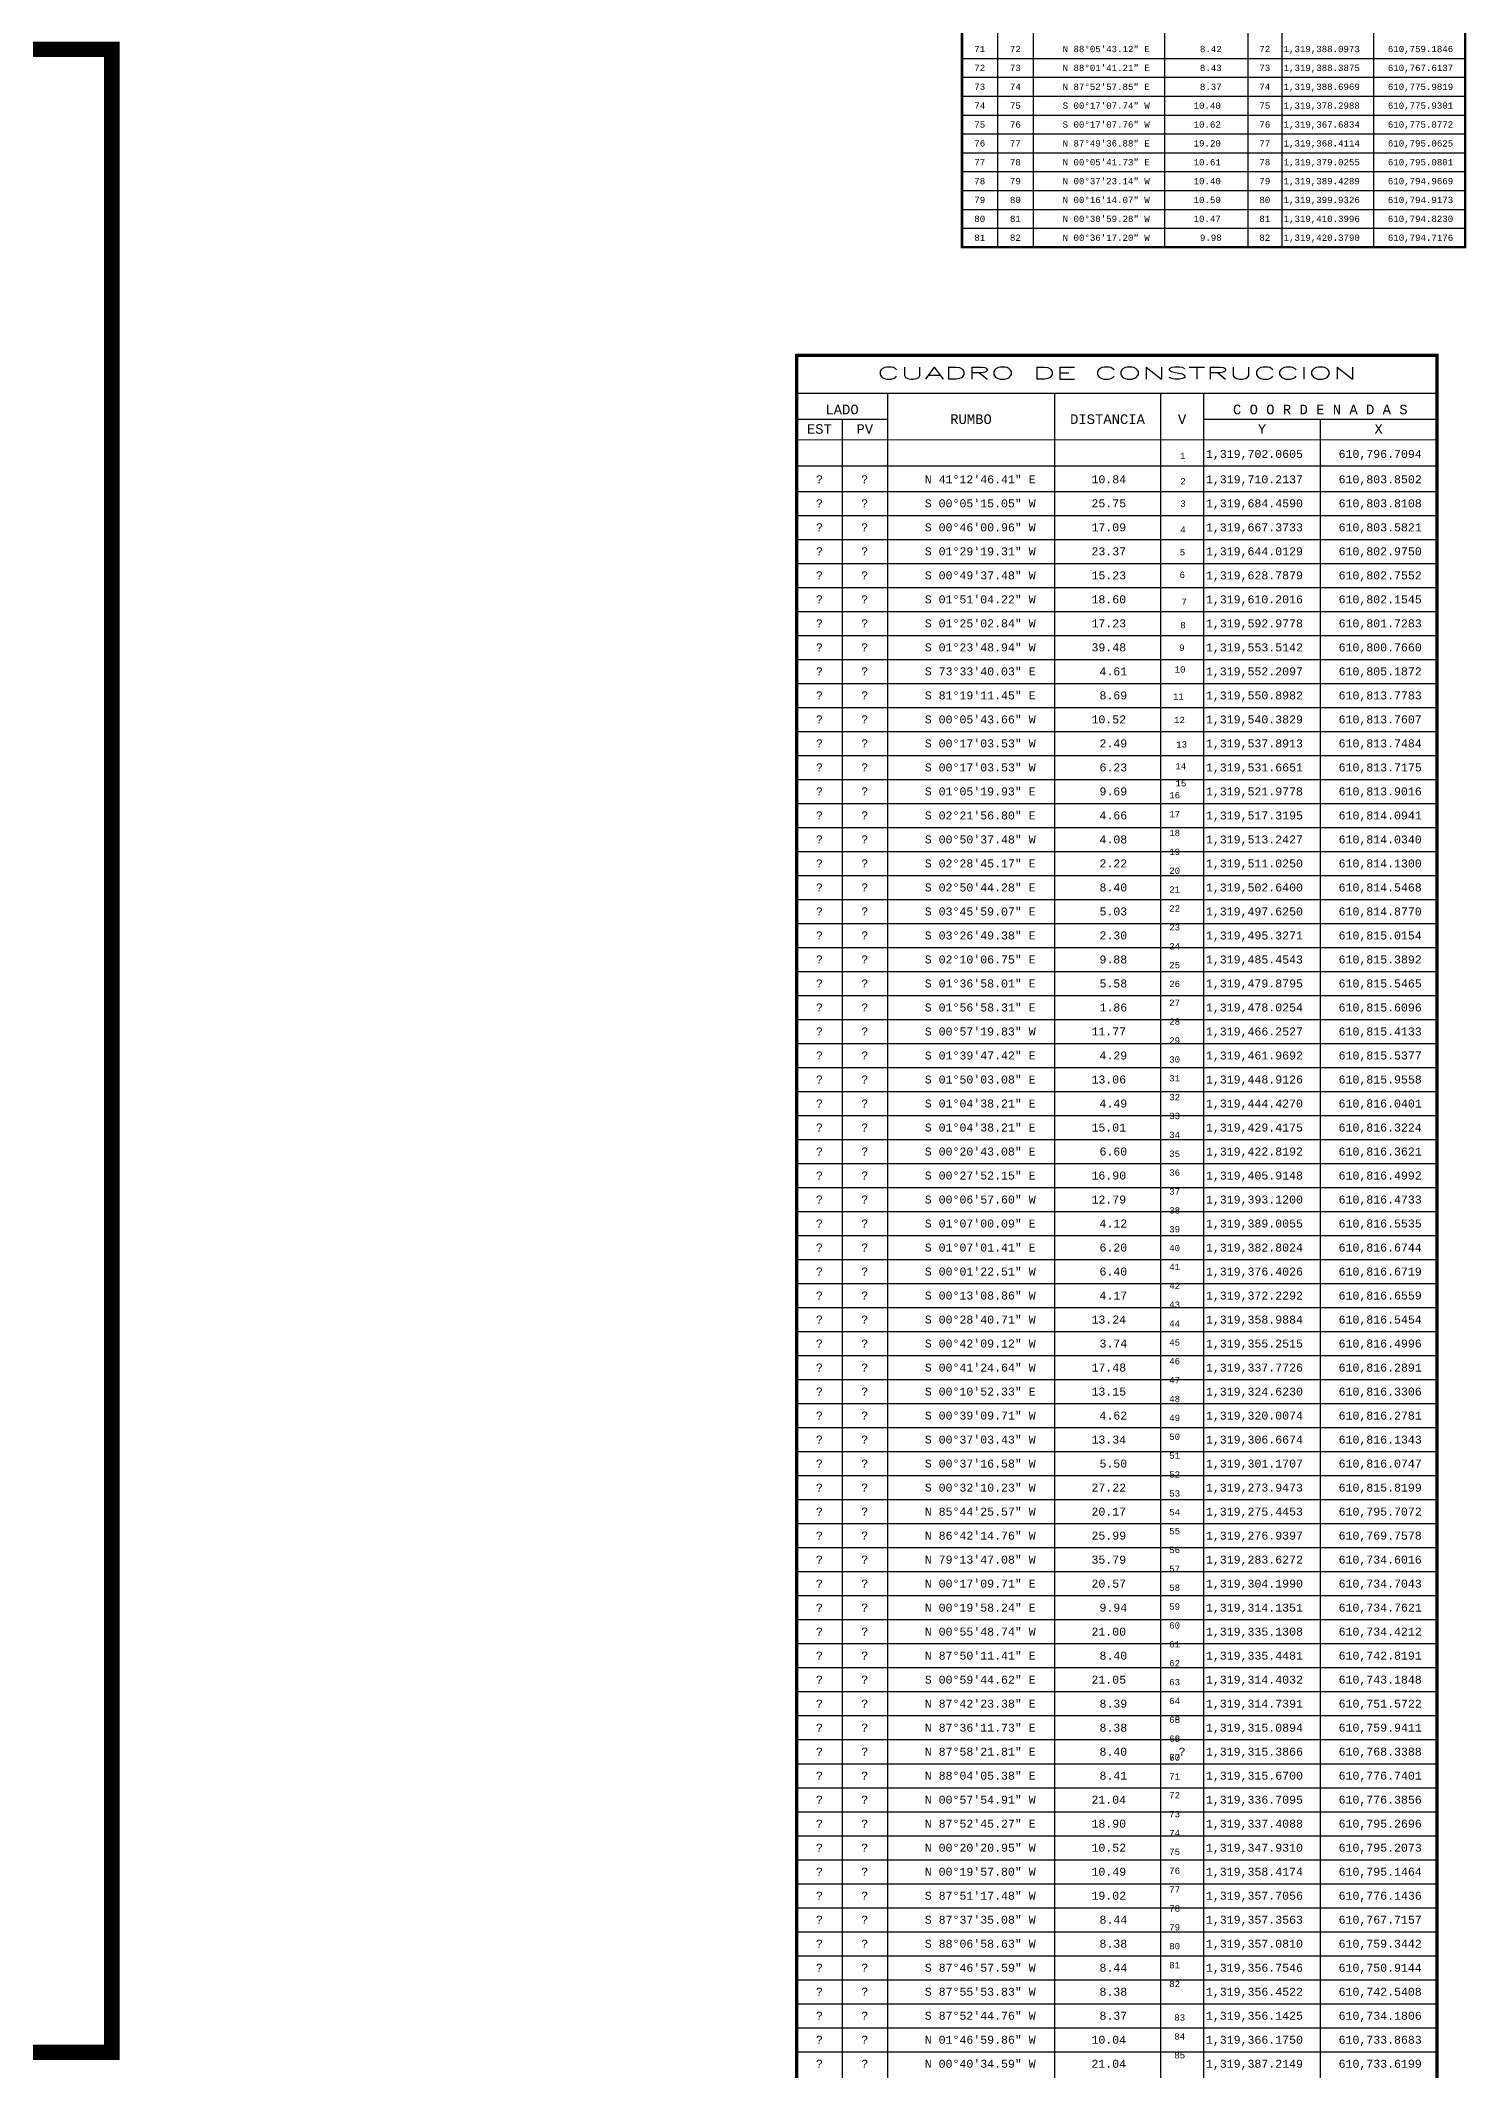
# Model space of a CAD drawing. Header units: millimetres. Extents: x 603916 to 1211550, y 1309898 to 2622648.
# Drawn here: x 605217.8 to 605429.1, y 1310553.7 to 1310854.7 of the extents above; entities that cross this region are included whole.
import ezdxf
from ezdxf.enums import TextEntityAlignment as Align

# ---------------------------------------------------------------- set-up
doc = ezdxf.new("R2010")
doc.units = ezdxf.units.MM
for name, color, linetype in [('CVL_CUADCON', 1, 'Continuous'), ('CVL_CUADCON_LIN', 8, 'Continuous'), ('CVL_CUADCON_TIT', 1, 'Continuous'), ('CVL_CUADCON_TX', 2, 'Continuous')]:
    doc.layers.add(name, color=color, linetype=linetype)
doc.styles.add('HUECA1', font='HUECA1.shx')
doc.styles.add('MONOTXT4', font='MONOTXT4.shx')

msp = doc.modelspace()

# ---------------------------------------------------------------- linework, layer by layer
at = {"const_width": 2.28}
msp.add_lwpolyline([(604809.23, 1310556.394), (605228.33, 1310556.394), (605228.33, 1310853.394), (604809.23, 1310853.394)], close=True, dxfattribs=at)
at = {"layer": 'CVL_CUADCON', "color": 7, "linetype": 'Continuous', "const_width": 0.373, "flags": 128}
msp.add_lwpolyline([(605354.335, 1311063.737), (605428.918, 1311063.737), (605428.918, 1310824.059), (605354.335, 1310824.059)], close=True, dxfattribs=at)
at = {"layer": 'CVL_CUADCON', "color": 7, "linetype": 'Continuous', "const_width": 0.14, "flags": 128}
msp.add_lwpolyline([(605354.335, 1310824.059), (605428.918, 1310824.059)], dxfattribs=at)
at = {"layer": 'CVL_CUADCON', "color": 1, "linetype": 'Continuous', "lineweight": 30, "const_width": 0.475, "flags": 128}
msp.add_lwpolyline([(605329.848, 1310808.017), (605424.738, 1310808.017), (605424.738, 1310364.769), (605329.848, 1310364.769)], close=True, dxfattribs=at)
at = {"layer": 'CVL_CUADCON', "color": 1, "linetype": 'Continuous', "lineweight": 30, "const_width": 0.178, "flags": 128}
for points in [[(605329.848, 1310802.382), (605424.738, 1310802.382)], [(605329.848, 1310795.479), (605424.738, 1310795.479)]]:
    msp.add_lwpolyline(points, dxfattribs=at)
at = {"layer": 'CVL_CUADCON_LIN', "color": 7, "linetype": 'Continuous', "ltscale": 0.5}
for p, q in [((605364.901, 1311059.308), (605364.901, 1310824.059)), ((605384.365, 1311059.308), (605384.365, 1310824.059)), ((605396.716, 1311059.308), (605396.716, 1310824.059)), ((605401.738, 1311059.308), (605401.738, 1310824.059)), ((605359.614, 1311056.297), (605359.614, 1310824.059)), ((605415.328, 1311056.297), (605415.328, 1310824.059)), ((605354.335, 1310852.037), (605428.918, 1310852.037)), ((605354.335, 1310849.239), (605428.918, 1310849.239)), ((605354.335, 1310846.441), (605428.918, 1310846.441)), ((605354.335, 1310843.644), (605428.918, 1310843.644)), ((605354.335, 1310840.846), (605428.918, 1310840.846)), ((605354.335, 1310838.048), (605428.918, 1310838.048)), ((605354.335, 1310835.25), (605428.918, 1310835.25)), ((605354.335, 1310832.452), (605428.918, 1310832.452)), ((605354.335, 1310829.655), (605428.918, 1310829.655)), ((605354.335, 1310826.857), (605428.918, 1310826.857)), ((605354.335, 1310824.059), (605428.918, 1310824.059))]:
    msp.add_line(p, q, dxfattribs=at)
at = {"layer": 'CVL_CUADCON_LIN', "color": 8, "linetype": 'Continuous', "lineweight": 30, "ltscale": 0.5}
for p, q in [((605343.29, 1310802.382), (605343.29, 1310371.375)), ((605368.054, 1310802.382), (605368.054, 1310371.375)), ((605383.767, 1310802.382), (605383.767, 1310371.375)), ((605390.158, 1310802.382), (605390.158, 1310371.375)), ((605329.848, 1310798.552), (605343.29, 1310798.552)), ((605336.563, 1310798.552), (605336.563, 1310371.375)), ((605390.158, 1310798.552), (605424.738, 1310798.552)), ((605407.448, 1310798.552), (605407.448, 1310371.375)), ((605329.848, 1310791.617), (605424.738, 1310791.617)), ((605329.848, 1310787.846), (605424.738, 1310787.846)), ((605329.848, 1310784.287), (605424.738, 1310784.287)), ((605329.848, 1310780.727), (605424.738, 1310780.727)), ((605329.848, 1310777.167), (605424.738, 1310777.167)), ((605329.848, 1310773.608), (605424.738, 1310773.608)), ((605329.848, 1310770.048), (605424.738, 1310770.048)), ((605329.848, 1310766.489), (605424.738, 1310766.489)), ((605329.848, 1310762.929), (605424.738, 1310762.929)), ((605329.848, 1310759.369), (605424.738, 1310759.369)), ((605329.848, 1310755.81), (605424.738, 1310755.81)), ((605329.848, 1310752.25), (605424.738, 1310752.25)), ((605329.848, 1310748.691), (605424.738, 1310748.691)), ((605329.848, 1310745.131), (605424.738, 1310745.131)), ((605329.848, 1310741.572), (605424.738, 1310741.572)), ((605329.848, 1310738.012), (605424.738, 1310738.012)), ((605329.848, 1310734.452), (605424.738, 1310734.452)), ((605329.848, 1310730.893), (605424.738, 1310730.893)), ((605329.848, 1310727.333), (605424.738, 1310727.333)), ((605329.848, 1310723.774), (605424.738, 1310723.774)), ((605329.848, 1310720.214), (605424.738, 1310720.214)), ((605329.848, 1310716.654), (605424.738, 1310716.654)), ((605329.848, 1310713.095), (605424.738, 1310713.095)), ((605329.848, 1310709.535), (605424.738, 1310709.535)), ((605329.848, 1310705.976), (605424.738, 1310705.976)), ((605329.848, 1310702.416), (605424.738, 1310702.416)), ((605329.848, 1310698.857), (605424.738, 1310698.857)), ((605329.848, 1310695.297), (605424.738, 1310695.297)), ((605329.848, 1310691.737), (605424.738, 1310691.737)), ((605329.848, 1310688.178), (605424.738, 1310688.178)), ((605329.848, 1310684.618), (605424.738, 1310684.618)), ((605329.848, 1310681.059), (605424.738, 1310681.059)), ((605329.848, 1310677.499), (605424.738, 1310677.499)), ((605329.848, 1310673.939), (605424.738, 1310673.939)), ((605329.848, 1310670.38), (605424.738, 1310670.38)), ((605329.848, 1310666.82), (605424.738, 1310666.82)), ((605329.848, 1310663.261), (605424.738, 1310663.261)), ((605329.848, 1310659.701), (605424.738, 1310659.701)), ((605329.848, 1310656.141), (605424.738, 1310656.141)), ((605329.848, 1310652.582), (605424.738, 1310652.582)), ((605329.848, 1310649.022), (605424.738, 1310649.022)), ((605329.848, 1310645.463), (605424.738, 1310645.463)), ((605329.848, 1310641.903), (605424.738, 1310641.903)), ((605329.848, 1310638.344), (605424.738, 1310638.344)), ((605329.848, 1310634.784), (605424.738, 1310634.784)), ((605329.848, 1310631.224), (605424.738, 1310631.224)), ((605329.848, 1310627.665), (605424.738, 1310627.665)), ((605329.848, 1310624.105), (605424.738, 1310624.105)), ((605329.848, 1310620.546), (605424.738, 1310620.546)), ((605329.848, 1310616.986), (605424.738, 1310616.986)), ((605329.848, 1310613.426), (605424.738, 1310613.426)), ((605329.848, 1310609.867), (605424.738, 1310609.867)), ((605329.848, 1310606.307), (605424.738, 1310606.307)), ((605329.848, 1310602.748), (605424.738, 1310602.748)), ((605329.848, 1310599.188), (605424.738, 1310599.188)), ((605329.848, 1310595.629), (605424.738, 1310595.629)), ((605329.848, 1310592.069), (605424.738, 1310592.069)), ((605329.848, 1310588.509), (605424.738, 1310588.509)), ((605329.848, 1310584.95), (605424.738, 1310584.95)), ((605329.848, 1310581.39), (605424.738, 1310581.39)), ((605329.848, 1310577.831), (605424.738, 1310577.831)), ((605329.848, 1310574.271), (605424.738, 1310574.271)), ((605329.848, 1310570.711), (605424.738, 1310570.711)), ((605329.848, 1310567.152), (605424.738, 1310567.152)), ((605329.848, 1310563.592), (605424.738, 1310563.592)), ((605329.848, 1310560.033), (605424.738, 1310560.033)), ((605329.848, 1310556.473), (605424.738, 1310556.473))]:
    msp.add_line(p, q, dxfattribs=at)

# ---------------------------------------------------------------- texts
at = {"layer": 'CVL_CUADCON_TIT', "color": 1, "lineweight": 30, "ltscale": 0.5, "style": 'HUECA1', "width": 1.758658}
msp.add_text('CUADRO DE CONSTRUCCION', height=1.77979, dxfattribs=at).set_placement((605341.713, 1310804.493), (605412.873, 1310804.493), align=Align.FIT)
at = {"layer": 'CVL_CUADCON_TIT', "color": 1, "lineweight": 30, "ltscale": 0.5, "style": 'MONOTXT4'}
for s, height, p in [('LADO', 1.4238, (605336.563, 1310799.275)), ('C O O R D E N A D A S', 1.42383, (605407.447, 1310799.275)), ('EST', 1.4238, (605333.206, 1310796.384)), ('PV', 1.4238, (605339.933, 1310796.384)), ('Y', 1.424, (605398.809, 1310796.384)), ('X', 1.424, (605416.096, 1310796.384))]:
    msp.add_text(s, height=height, dxfattribs=at).set_placement(p, align=Align.CENTER)
for s, height, p in [('RUMBO', 1.4238, (605355.678, 1310798.549)), ('DISTANCIA', 1.4238, (605375.909, 1310798.549)), ('V', 1.424, (605386.967, 1310798.549))]:
    msp.add_text(s, height=height, dxfattribs=at).set_placement(p, align=Align.MIDDLE)
at = {"layer": 'CVL_CUADCON_TX', "color": 7, "ltscale": 0.5, "style": 'MONOTXT4'}
for s, height, p in [('71', 0.9326, (605356.975, 1310852.97)), ('72', 0.9326, (605362.257, 1310852.97)), ('72', 0.9326, (605399.227, 1310852.97)), ('72', 0.9326, (605356.975, 1310850.172)), ('73', 0.9326, (605362.257, 1310850.172)), ('73', 0.9326, (605399.227, 1310850.172)), ('73', 0.9326, (605356.975, 1310847.374)), ('74', 0.9326, (605362.257, 1310847.374)), ('74', 0.9326, (605399.227, 1310847.374)), ('74', 0.9326, (605356.975, 1310844.576)), ('75', 0.9326, (605362.257, 1310844.576)), ('75', 0.9326, (605399.227, 1310844.576)), ('75', 0.9326, (605356.975, 1310841.778)), ('76', 0.9326, (605362.257, 1310841.778)), ('76', 0.9326, (605399.227, 1310841.778)), ('76', 0.9326, (605356.975, 1310838.981)), ('77', 0.9326, (605362.257, 1310838.981)), ('77', 0.9326, (605399.227, 1310838.981)), ('77', 0.9326, (605356.975, 1310836.183)), ('78', 0.9326, (605362.257, 1310836.183)), ('78', 0.9326, (605399.227, 1310836.183)), ('78', 0.9326, (605356.975, 1310833.385)), ('79', 0.9326, (605362.257, 1310833.385)), ('79', 0.9326, (605399.227, 1310833.385)), ('79', 0.9326, (605356.975, 1310830.587)), ('80', 0.9326, (605362.257, 1310830.587)), ('80', 0.9326, (605399.227, 1310830.587)), ('80', 0.9326, (605356.975, 1310827.789)), ('81', 0.9326, (605362.257, 1310827.789)), ('81', 0.9326, (605399.227, 1310827.789)), ('81', 0.9326, (605356.975, 1310824.992)), ('82', 0.9326, (605362.257, 1310824.992)), ('82', 0.9326, (605399.227, 1310824.992)), ('1', 0.933, (605387.06, 1310792.634)), ('2', 0.933, (605387.097, 1310788.877)), ('3', 0.933, (605387.102, 1310785.565)), ('4', 0.933, (605387.093, 1310781.711)), ('5', 0.933, (605387.019, 1310778.348)), ('6', 0.933, (605386.993, 1310774.987)), ('7', 0.933, (605387.276, 1310771.02)), ('8', 0.933, (605387.1, 1310767.538)), ('9', 0.933, (605386.937, 1310764.204)), ('10', 0.9326, (605386.665, 1310760.974)), ('11', 0.9326, (605386.412, 1310756.954)), ('12', 0.9326, (605386.58, 1310753.482)), ('13', 0.9326, (605386.895, 1310749.856)), ('14', 0.9326, (605386.769, 1310746.637)), ('15', 0.9326, (605386.794, 1310744.092)), ('16', 0.9326, (605385.863, 1310742.323)), ('17', 0.9326, (605385.863, 1310739.525)), ('18', 0.9326, (605385.863, 1310736.727)), ('19', 0.9326, (605385.863, 1310733.929)), ('20', 0.9326, (605385.863, 1310731.131)), ('21', 0.9326, (605385.863, 1310728.334)), ('22', 0.9326, (605385.863, 1310725.536)), ('23', 0.9326, (605385.863, 1310722.738)), ('24', 0.9326, (605385.863, 1310719.94)), ('25', 0.9326, (605385.863, 1310717.142)), ('26', 0.9326, (605385.863, 1310714.345)), ('27', 0.9326, (605385.863, 1310711.547)), ('28', 0.9326, (605385.863, 1310708.749)), ('29', 0.9326, (605385.863, 1310705.951)), ('30', 0.9326, (605385.863, 1310703.153)), ('31', 0.9326, (605385.863, 1310700.356)), ('32', 0.9326, (605385.863, 1310697.558)), ('33', 0.9326, (605385.863, 1310694.76)), ('34', 0.9326, (605385.863, 1310691.962)), ('35', 0.9326, (605385.863, 1310689.164)), ('36', 0.9326, (605385.863, 1310686.367)), ('37', 0.9326, (605385.863, 1310683.569)), ('38', 0.9326, (605385.863, 1310680.771)), ('39', 0.9326, (605385.863, 1310677.973)), ('40', 0.9326, (605385.863, 1310675.176)), ('41', 0.9326, (605385.863, 1310672.378)), ('42', 0.9326, (605385.863, 1310669.58)), ('43', 0.9326, (605385.863, 1310666.782)), ('44', 0.9326, (605385.863, 1310663.984)), ('45', 0.9326, (605385.863, 1310661.187)), ('46', 0.9326, (605385.863, 1310658.389)), ('47', 0.9326, (605385.863, 1310655.591)), ('48', 0.9326, (605385.863, 1310652.793)), ('49', 0.9326, (605385.863, 1310649.995)), ('50', 0.9326, (605385.863, 1310647.198)), ('51', 0.9326, (605385.863, 1310644.4)), ('52', 0.9326, (605385.863, 1310641.602)), ('53', 0.9326, (605385.863, 1310638.804)), ('54', 0.9326, (605385.863, 1310636.006)), ('55', 0.9326, (605385.863, 1310633.209)), ('56', 0.9326, (605385.863, 1310630.411)), ('57', 0.9326, (605385.863, 1310627.613)), ('58', 0.9326, (605385.863, 1310624.815)), ('59', 0.9326, (605385.863, 1310622.017)), ('60', 0.9326, (605385.863, 1310619.22)), ('61', 0.9326, (605385.863, 1310616.422)), ('62', 0.9326, (605385.863, 1310613.624)), ('63', 0.9326, (605385.863, 1310610.826)), ('64', 0.9326, (605385.863, 1310608.028)), ('65', 0.9326, (605385.863, 1310605.231)), ('68', 0.9326, (605385.863, 1310605.231)), ('66', 0.9326, (605385.863, 1310602.433)), ('69', 0.9326, (605385.863, 1310602.433)), ('67', 0.9326, (605385.863, 1310599.635)), ('70', 0.9326, (605385.863, 1310599.635)), ('71', 0.9326, (605385.863, 1310596.837)), ('72', 0.9326, (605385.863, 1310594.039)), ('73', 0.9326, (605385.863, 1310591.242)), ('74', 0.9326, (605385.863, 1310588.444)), ('75', 0.9326, (605385.863, 1310585.646)), ('76', 0.9326, (605385.863, 1310582.848)), ('77', 0.9326, (605385.863, 1310580.051)), ('78', 0.9326, (605385.863, 1310577.253)), ('79', 0.9326, (605385.863, 1310574.455)), ('80', 0.9326, (605385.863, 1310571.657)), ('81', 0.9326, (605385.863, 1310568.859)), ('82', 0.9326, (605385.863, 1310566.062)), ('83', 0.9326, (605386.611, 1310561.078)), ('84', 0.9326, (605386.611, 1310558.28)), ('85', 0.9326, (605386.611, 1310555.483))]:
    msp.add_text(s, height=height, dxfattribs=at).set_placement(p, align=Align.CENTER)
for s, p in [('N 88%%d05\'43.12" E', (605369.257, 1310852.97)), ('8.42', (605389.606, 1310852.97)), ('1,319,388.0973', (605402.01, 1310852.97)), ('610,759.1846', (605417.463, 1310852.97)), ('N 88%%d01\'41.21" E', (605369.257, 1310850.172)), ('8.43', (605389.606, 1310850.172)), ('1,319,388.3875', (605402.01, 1310850.172)), ('610,767.6137', (605417.463, 1310850.172)), ('N 87%%d52\'57.85" E', (605369.257, 1310847.374)), ('8.37', (605389.606, 1310847.374)), ('1,319,388.6969', (605402.01, 1310847.374)), ('610,775.9819', (605417.463, 1310847.374)), ('S 00%%d17\'07.74" W', (605369.257, 1310844.576)), ('10.40', (605388.674, 1310844.576)), ('1,319,378.2988', (605402.01, 1310844.576)), ('610,775.9301', (605417.463, 1310844.576)), ('S 00%%d17\'07.76" W', (605369.257, 1310841.778)), ('10.62', (605388.674, 1310841.778)), ('1,319,367.6834', (605402.01, 1310841.778)), ('610,775.8772', (605417.463, 1310841.778)), ('N 87%%d49\'36.88" E', (605369.257, 1310838.981)), ('19.20', (605388.674, 1310838.981)), ('1,319,368.4114', (605402.01, 1310838.981)), ('610,795.0625', (605417.463, 1310838.981)), ('N 00%%d05\'41.73" E', (605369.257, 1310836.183)), ('10.61', (605388.674, 1310836.183)), ('1,319,379.0255', (605402.01, 1310836.183)), ('610,795.0801', (605417.463, 1310836.183)), ('N 00%%d37\'23.14" W', (605369.257, 1310833.385)), ('10.40', (605388.674, 1310833.385)), ('1,319,389.4289', (605402.01, 1310833.385)), ('610,794.9669', (605417.463, 1310833.385)), ('N 00%%d16\'14.07" W', (605369.257, 1310830.587)), ('10.50', (605388.674, 1310830.587)), ('1,319,399.9326', (605402.01, 1310830.587)), ('610,794.9173', (605417.463, 1310830.587)), ('N 00%%d30\'59.28" W', (605369.257, 1310827.789)), ('10.47', (605388.674, 1310827.789)), ('1,319,410.3996', (605402.01, 1310827.789)), ('610,794.8230', (605417.463, 1310827.789)), ('N 00%%d36\'17.20" W', (605369.257, 1310824.992)), ('9.98', (605389.606, 1310824.992)), ('1,319,420.3790', (605402.01, 1310824.992)), ('610,794.7176', (605417.463, 1310824.992))]:
    msp.add_text(s, height=0.9326, dxfattribs=at).set_placement(p)
at = {"layer": 'CVL_CUADCON_TX', "color": 2, "lineweight": 30, "ltscale": 0.5, "style": 'MONOTXT4'}
for s, height, p in [('1,319,702.0605', 1.18653, (605390.503, 1310792.803)), ('610,796.7094', 1.18653, (605410.164, 1310792.803)), ('N 41%%d12\'46.41" E', 1.18653, (605348.832, 1310789.033)), ('10.84', 1.1865, (605373.536, 1310789.033)), ('1,319,710.2137', 1.18653, (605390.503, 1310789.033)), ('610,803.8502', 1.18653, (605410.164, 1310789.033)), ('S 00%%d05\'15.05" W', 1.18653, (605348.832, 1310785.473)), ('25.75', 1.1865, (605373.536, 1310785.473)), ('1,319,684.4590', 1.18653, (605390.503, 1310785.473)), ('610,803.8108', 1.18653, (605410.164, 1310785.473)), ('S 00%%d46\'00.96" W', 1.18653, (605348.832, 1310781.913)), ('17.09', 1.1865, (605373.536, 1310781.913)), ('1,319,667.3733', 1.18653, (605390.503, 1310781.913)), ('610,803.5821', 1.18653, (605410.164, 1310781.913)), ('S 01%%d29\'19.31" W', 1.18653, (605348.832, 1310778.354)), ('23.37', 1.1865, (605373.536, 1310778.354)), ('1,319,644.0129', 1.18653, (605390.503, 1310778.354)), ('610,802.9750', 1.18653, (605410.164, 1310778.354)), ('S 00%%d49\'37.48" W', 1.18653, (605348.832, 1310774.794)), ('15.23', 1.1865, (605373.536, 1310774.794)), ('1,319,628.7879', 1.18653, (605390.503, 1310774.794)), ('610,802.7552', 1.18653, (605410.164, 1310774.794)), ('S 01%%d51\'04.22" W', 1.18653, (605348.832, 1310771.235)), ('18.60', 1.1865, (605373.536, 1310771.235)), ('1,319,610.2016', 1.18653, (605390.503, 1310771.235)), ('610,802.1545', 1.18653, (605410.164, 1310771.235)), ('S 01%%d25\'02.84" W', 1.18653, (605348.832, 1310767.675)), ('17.23', 1.1865, (605373.536, 1310767.675)), ('1,319,592.9778', 1.18653, (605390.503, 1310767.675)), ('610,801.7283', 1.18653, (605410.164, 1310767.675)), ('S 01%%d23\'48.94" W', 1.18653, (605348.832, 1310764.116)), ('39.48', 1.1865, (605373.536, 1310764.116)), ('1,319,553.5142', 1.18653, (605390.503, 1310764.116)), ('610,800.7660', 1.18653, (605410.164, 1310764.116)), ('S 73%%d33\'40.03" E', 1.18653, (605348.832, 1310760.556)), ('4.61', 1.1865, (605374.722, 1310760.556)), ('1,319,552.2097', 1.18653, (605390.503, 1310760.556)), ('610,805.1872', 1.18653, (605410.164, 1310760.556)), ('S 81%%d19\'11.45" E', 1.18653, (605348.832, 1310756.996)), ('8.69', 1.1865, (605374.722, 1310756.996)), ('1,319,550.8982', 1.18653, (605390.503, 1310756.996)), ('610,813.7783', 1.18653, (605410.164, 1310756.996)), ('S 00%%d05\'43.66" W', 1.18653, (605348.832, 1310753.437)), ('10.52', 1.1865, (605373.536, 1310753.437)), ('1,319,540.3829', 1.18653, (605390.503, 1310753.437)), ('610,813.7607', 1.18653, (605410.164, 1310753.437)), ('S 00%%d17\'03.53" W', 1.18653, (605348.832, 1310749.877)), ('2.49', 1.1865, (605374.722, 1310749.877)), ('1,319,537.8913', 1.18653, (605390.503, 1310749.877)), ('610,813.7484', 1.18653, (605410.164, 1310749.877)), ('S 00%%d17\'03.53" W', 1.18653, (605348.832, 1310746.318)), ('6.23', 1.1865, (605374.722, 1310746.318)), ('1,319,531.6651', 1.18653, (605390.503, 1310746.318)), ('610,813.7175', 1.18653, (605410.164, 1310746.318)), ('S 01%%d05\'19.93" E', 1.18653, (605348.832, 1310742.758)), ('9.69', 1.1865, (605374.722, 1310742.758)), ('1,319,521.9778', 1.18653, (605390.503, 1310742.758)), ('610,813.9016', 1.18653, (605410.164, 1310742.758)), ('S 02%%d21\'56.80" E', 1.18653, (605348.832, 1310739.198)), ('4.66', 1.1865, (605374.722, 1310739.198)), ('1,319,517.3195', 1.18653, (605390.503, 1310739.198)), ('610,814.0941', 1.18653, (605410.164, 1310739.198)), ('S 00%%d50\'37.48" W', 1.18653, (605348.832, 1310735.639)), ('4.08', 1.1865, (605374.722, 1310735.639)), ('1,319,513.2427', 1.18653, (605390.503, 1310735.639)), ('610,814.0340', 1.18653, (605410.164, 1310735.639)), ('S 02%%d28\'45.17" E', 1.18653, (605348.832, 1310732.079)), ('2.22', 1.1865, (605374.722, 1310732.079)), ('1,319,511.0250', 1.18653, (605390.503, 1310732.079)), ('610,814.1300', 1.18653, (605410.164, 1310732.079)), ('S 02%%d50\'44.28" E', 1.18653, (605348.832, 1310728.52)), ('8.40', 1.1865, (605374.722, 1310728.52)), ('1,319,502.6400', 1.18653, (605390.503, 1310728.52)), ('610,814.5468', 1.18653, (605410.164, 1310728.52)), ('S 03%%d45\'59.07" E', 1.18653, (605348.832, 1310724.96)), ('5.03', 1.1865, (605374.722, 1310724.96)), ('1,319,497.6250', 1.18653, (605390.503, 1310724.96)), ('610,814.8770', 1.18653, (605410.164, 1310724.96)), ('S 03%%d26\'49.38" E', 1.18653, (605348.832, 1310721.401)), ('2.30', 1.1865, (605374.722, 1310721.401)), ('1,319,495.3271', 1.18653, (605390.503, 1310721.401)), ('610,815.0154', 1.18653, (605410.164, 1310721.401)), ('S 02%%d10\'06.75" E', 1.18653, (605348.832, 1310717.841)), ('9.88', 1.1865, (605374.722, 1310717.841)), ('1,319,485.4543', 1.18653, (605390.503, 1310717.841)), ('610,815.3892', 1.18653, (605410.164, 1310717.841)), ('S 01%%d36\'58.01" E', 1.18653, (605348.832, 1310714.281)), ('5.58', 1.1865, (605374.722, 1310714.281)), ('1,319,479.8795', 1.18653, (605390.503, 1310714.281)), ('610,815.5465', 1.18653, (605410.164, 1310714.281)), ('S 01%%d56\'58.31" E', 1.18653, (605348.832, 1310710.722)), ('1.86', 1.1865, (605374.722, 1310710.722)), ('1,319,478.0254', 1.18653, (605390.503, 1310710.722)), ('610,815.6096', 1.18653, (605410.164, 1310710.722)), ('S 00%%d57\'19.83" W', 1.18653, (605348.832, 1310707.162)), ('11.77', 1.1865, (605373.536, 1310707.162)), ('1,319,466.2527', 1.18653, (605390.503, 1310707.162)), ('610,815.4133', 1.18653, (605410.164, 1310707.162)), ('S 01%%d39\'47.42" E', 1.18653, (605348.832, 1310703.603)), ('4.29', 1.1865, (605374.722, 1310703.603)), ('1,319,461.9692', 1.18653, (605390.503, 1310703.603)), ('610,815.5377', 1.18653, (605410.164, 1310703.603)), ('S 01%%d50\'03.08" E', 1.18653, (605348.832, 1310700.043)), ('13.06', 1.1865, (605373.536, 1310700.043)), ('1,319,448.9126', 1.18653, (605390.503, 1310700.043)), ('610,815.9558', 1.18653, (605410.164, 1310700.043)), ('S 01%%d04\'38.21" E', 1.18653, (605348.832, 1310696.483)), ('4.49', 1.1865, (605374.722, 1310696.483)), ('1,319,444.4270', 1.18653, (605390.503, 1310696.483)), ('610,816.0401', 1.18653, (605410.164, 1310696.483)), ('S 01%%d04\'38.21" E', 1.18653, (605348.832, 1310692.924)), ('15.01', 1.1865, (605373.536, 1310692.924)), ('1,319,429.4175', 1.18653, (605390.503, 1310692.924)), ('610,816.3224', 1.18653, (605410.164, 1310692.924)), ('S 00%%d20\'43.08" E', 1.18653, (605348.832, 1310689.364)), ('6.60', 1.1865, (605374.722, 1310689.364)), ('1,319,422.8192', 1.18653, (605390.503, 1310689.364)), ('610,816.3621', 1.18653, (605410.164, 1310689.364)), ('S 00%%d27\'52.15" E', 1.18653, (605348.832, 1310685.805)), ('16.90', 1.1865, (605373.536, 1310685.805)), ('1,319,405.9148', 1.18653, (605390.503, 1310685.805)), ('610,816.4992', 1.18653, (605410.164, 1310685.805)), ('S 00%%d06\'57.60" W', 1.18653, (605348.832, 1310682.245)), ('12.79', 1.1865, (605373.536, 1310682.245)), ('1,319,393.1200', 1.18653, (605390.503, 1310682.245)), ('610,816.4733', 1.18653, (605410.164, 1310682.245)), ('S 01%%d07\'00.09" E', 1.18653, (605348.832, 1310678.686)), ('4.12', 1.1865, (605374.722, 1310678.686)), ('1,319,389.0055', 1.18653, (605390.503, 1310678.686)), ('610,816.5535', 1.18653, (605410.164, 1310678.686)), ('S 01%%d07\'01.41" E', 1.18653, (605348.832, 1310675.126)), ('6.20', 1.1865, (605374.722, 1310675.126)), ('1,319,382.8024', 1.18653, (605390.503, 1310675.126)), ('610,816.6744', 1.18653, (605410.164, 1310675.126)), ('S 00%%d01\'22.51" W', 1.18653, (605348.832, 1310671.566)), ('6.40', 1.1865, (605374.722, 1310671.566)), ('1,319,376.4026', 1.18653, (605390.503, 1310671.566)), ('610,816.6719', 1.18653, (605410.164, 1310671.566)), ('S 00%%d13\'08.86" W', 1.18653, (605348.832, 1310668.007)), ('4.17', 1.1865, (605374.722, 1310668.007)), ('1,319,372.2292', 1.18653, (605390.503, 1310668.007)), ('610,816.6559', 1.18653, (605410.164, 1310668.007)), ('S 00%%d28\'40.71" W', 1.18653, (605348.832, 1310664.447)), ('13.24', 1.1865, (605373.536, 1310664.447)), ('1,319,358.9884', 1.18653, (605390.503, 1310664.447)), ('610,816.5454', 1.18653, (605410.164, 1310664.447)), ('S 00%%d42\'09.12" W', 1.18653, (605348.832, 1310660.888)), ('3.74', 1.1865, (605374.722, 1310660.888)), ('1,319,355.2515', 1.18653, (605390.503, 1310660.888)), ('610,816.4996', 1.18653, (605410.164, 1310660.888)), ('S 00%%d41\'24.64" W', 1.18653, (605348.832, 1310657.328)), ('17.48', 1.1865, (605373.536, 1310657.328)), ('1,319,337.7726', 1.18653, (605390.503, 1310657.328)), ('610,816.2891', 1.18653, (605410.164, 1310657.328)), ('S 00%%d10\'52.33" E', 1.18653, (605348.832, 1310653.768)), ('13.15', 1.1865, (605373.536, 1310653.768)), ('1,319,324.6230', 1.18653, (605390.503, 1310653.768)), ('610,816.3306', 1.18653, (605410.164, 1310653.768)), ('S 00%%d39\'09.71" W', 1.18653, (605348.832, 1310650.209)), ('4.62', 1.1865, (605374.722, 1310650.209)), ('1,319,320.0074', 1.18653, (605390.503, 1310650.209)), ('610,816.2781', 1.18653, (605410.164, 1310650.209)), ('S 00%%d37\'03.43" W', 1.18653, (605348.832, 1310646.649)), ('13.34', 1.1865, (605373.536, 1310646.649)), ('1,319,306.6674', 1.18653, (605390.503, 1310646.649)), ('610,816.1343', 1.18653, (605410.164, 1310646.649)), ('S 00%%d37\'16.58" W', 1.18653, (605348.832, 1310643.09)), ('5.50', 1.1865, (605374.722, 1310643.09)), ('1,319,301.1707', 1.18653, (605390.503, 1310643.09)), ('610,816.0747', 1.18653, (605410.164, 1310643.09)), ('S 00%%d32\'10.23" W', 1.18653, (605348.832, 1310639.53)), ('27.22', 1.1865, (605373.536, 1310639.53)), ('1,319,273.9473', 1.18653, (605390.503, 1310639.53)), ('610,815.8199', 1.18653, (605410.164, 1310639.53)), ('N 85%%d44\'25.57" W', 1.18653, (605348.832, 1310635.971)), ('20.17', 1.1865, (605373.536, 1310635.971)), ('1,319,275.4453', 1.18653, (605390.503, 1310635.971)), ('610,795.7072', 1.18653, (605410.164, 1310635.971)), ('N 86%%d42\'14.76" W', 1.18653, (605348.832, 1310632.411)), ('25.99', 1.1865, (605373.536, 1310632.411)), ('1,319,276.9397', 1.18653, (605390.503, 1310632.411)), ('610,769.7578', 1.18653, (605410.164, 1310632.411)), ('N 79%%d13\'47.08" W', 1.18653, (605348.832, 1310628.851)), ('35.79', 1.1865, (605373.536, 1310628.851)), ('1,319,283.6272', 1.18653, (605390.503, 1310628.851)), ('610,734.6016', 1.18653, (605410.164, 1310628.851)), ('N 00%%d17\'09.71" E', 1.18653, (605348.832, 1310625.292)), ('20.57', 1.1865, (605373.536, 1310625.292)), ('1,319,304.1990', 1.18653, (605390.503, 1310625.292)), ('610,734.7043', 1.18653, (605410.164, 1310625.292)), ('N 00%%d19\'58.24" E', 1.18653, (605348.832, 1310621.732)), ('9.94', 1.1865, (605374.722, 1310621.732)), ('1,319,314.1351', 1.18653, (605390.503, 1310621.732)), ('610,734.7621', 1.18653, (605410.164, 1310621.732)), ('N 00%%d55\'48.74" W', 1.18653, (605348.832, 1310618.173)), ('21.00', 1.1865, (605373.536, 1310618.173)), ('1,319,335.1308', 1.18653, (605390.503, 1310618.173)), ('610,734.4212', 1.18653, (605410.164, 1310618.173)), ('N 87%%d50\'11.41" E', 1.18653, (605348.832, 1310614.613)), ('8.40', 1.1865, (605374.722, 1310614.613)), ('1,319,335.4481', 1.18653, (605390.503, 1310614.613)), ('610,742.8191', 1.18653, (605410.164, 1310614.613)), ('S 00%%d59\'44.62" E', 1.18653, (605348.832, 1310611.053)), ('21.05', 1.1865, (605373.536, 1310611.053)), ('1,319,314.4032', 1.18653, (605390.503, 1310611.053)), ('610,743.1848', 1.18653, (605410.164, 1310611.053)), ('N 87%%d42\'23.38" E', 1.18653, (605348.832, 1310607.494)), ('8.39', 1.1865, (605374.722, 1310607.494)), ('1,319,314.7391', 1.18653, (605390.503, 1310607.494)), ('610,751.5722', 1.18653, (605410.164, 1310607.494)), ('N 87%%d36\'11.73" E', 1.18653, (605348.832, 1310603.934)), ('8.38', 1.1865, (605374.722, 1310603.934)), ('1,319,315.0894', 1.18653, (605390.503, 1310603.934)), ('610,759.9411', 1.18653, (605410.164, 1310603.934)), ('N 87%%d58\'21.81" E', 1.18653, (605348.832, 1310600.375)), ('8.40', 1.1865, (605374.722, 1310600.375)), ('1,319,315.3866', 1.18653, (605390.503, 1310600.375)), ('610,768.3388', 1.18653, (605410.164, 1310600.375)), ('N 88%%d04\'05.38" E', 1.18653, (605348.832, 1310596.815)), ('8.41', 1.1865, (605374.722, 1310596.815)), ('1,319,315.6700', 1.18653, (605390.503, 1310596.815)), ('610,776.7401', 1.18653, (605410.164, 1310596.815)), ('N 00%%d57\'54.91" W', 1.18653, (605348.832, 1310593.255)), ('21.04', 1.1865, (605373.536, 1310593.255)), ('1,319,336.7095', 1.18653, (605390.503, 1310593.255)), ('610,776.3856', 1.18653, (605410.164, 1310593.255)), ('N 87%%d52\'45.27" E', 1.18653, (605348.832, 1310589.696)), ('18.90', 1.1865, (605373.536, 1310589.696)), ('1,319,337.4088', 1.18653, (605390.503, 1310589.696)), ('610,795.2696', 1.18653, (605410.164, 1310589.696)), ('N 00%%d20\'20.95" W', 1.18653, (605348.832, 1310586.136)), ('10.52', 1.1865, (605373.536, 1310586.136)), ('1,319,347.9310', 1.18653, (605390.503, 1310586.136)), ('610,795.2073', 1.18653, (605410.164, 1310586.136)), ('N 00%%d19\'57.80" W', 1.18653, (605348.832, 1310582.577)), ('10.49', 1.1865, (605373.536, 1310582.577)), ('1,319,358.4174', 1.18653, (605390.503, 1310582.577)), ('610,795.1464', 1.18653, (605410.164, 1310582.577)), ('S 87%%d51\'17.48" W', 1.18653, (605348.832, 1310579.017)), ('19.02', 1.1865, (605373.536, 1310579.017)), ('1,319,357.7056', 1.18653, (605390.503, 1310579.017)), ('610,776.1436', 1.18653, (605410.164, 1310579.017)), ('S 87%%d37\'35.08" W', 1.18653, (605348.832, 1310575.458)), ('8.44', 1.1865, (605374.722, 1310575.458)), ('1,319,357.3563', 1.18653, (605390.503, 1310575.458)), ('610,767.7157', 1.18653, (605410.164, 1310575.458)), ('S 88%%d06\'58.63" W', 1.18653, (605348.832, 1310571.898)), ('8.38', 1.1865, (605374.722, 1310571.898)), ('1,319,357.0810', 1.18653, (605390.503, 1310571.898)), ('610,759.3442', 1.18653, (605410.164, 1310571.898)), ('S 87%%d46\'57.59" W', 1.18653, (605348.832, 1310568.338)), ('8.44', 1.1865, (605374.722, 1310568.338)), ('1,319,356.7546', 1.18653, (605390.503, 1310568.338)), ('610,750.9144', 1.18653, (605410.164, 1310568.338)), ('S 87%%d55\'53.83" W', 1.18653, (605348.832, 1310564.779)), ('8.38', 1.1865, (605374.722, 1310564.779)), ('1,319,356.4522', 1.18653, (605390.503, 1310564.779)), ('610,742.5408', 1.18653, (605410.164, 1310564.779)), ('S 87%%d52\'44.76" W', 1.18653, (605348.832, 1310561.219)), ('8.37', 1.1865, (605374.722, 1310561.219)), ('1,319,356.1425', 1.18653, (605390.503, 1310561.219)), ('610,734.1806', 1.18653, (605410.164, 1310561.219)), ('N 01%%d46\'59.86" W', 1.18653, (605348.832, 1310557.66)), ('10.04', 1.1865, (605373.536, 1310557.66)), ('1,319,366.1750', 1.18653, (605390.503, 1310557.66)), ('610,733.8683', 1.18653, (605410.164, 1310557.66)), ('N 00%%d40\'34.59" W', 1.18653, (605348.832, 1310554.1)), ('21.04', 1.1865, (605373.536, 1310554.1)), ('1,319,387.2149', 1.18653, (605390.503, 1310554.1)), ('610,733.6199', 1.18653, (605410.164, 1310554.1))]:
    msp.add_text(s, height=height, dxfattribs=at).set_placement(p)
for p in [(605333.206, 1310789.033), (605339.927, 1310789.033), (605333.206, 1310785.473), (605339.927, 1310785.473), (605333.206, 1310781.913), (605339.927, 1310781.913), (605333.206, 1310778.354), (605339.927, 1310778.354), (605333.206, 1310774.794), (605339.927, 1310774.794), (605333.206, 1310771.235), (605339.927, 1310771.235), (605333.206, 1310767.675), (605339.927, 1310767.675), (605333.206, 1310764.116), (605339.927, 1310764.116), (605333.206, 1310760.556), (605339.927, 1310760.556), (605333.206, 1310756.996), (605339.927, 1310756.996), (605333.206, 1310753.437), (605339.927, 1310753.437), (605333.206, 1310749.877), (605339.927, 1310749.877), (605333.206, 1310746.318), (605339.927, 1310746.318), (605333.206, 1310742.758), (605339.927, 1310742.758), (605333.206, 1310739.198), (605339.927, 1310739.198), (605333.206, 1310735.639), (605339.927, 1310735.639), (605333.206, 1310732.079), (605339.927, 1310732.079), (605333.206, 1310728.52), (605339.927, 1310728.52), (605333.206, 1310724.96), (605339.927, 1310724.96), (605333.206, 1310721.401), (605339.927, 1310721.401), (605333.206, 1310717.841), (605339.927, 1310717.841), (605333.206, 1310714.281), (605339.927, 1310714.281), (605333.206, 1310710.722), (605339.927, 1310710.722), (605333.206, 1310707.162), (605339.927, 1310707.162), (605333.206, 1310703.603), (605339.927, 1310703.603), (605333.206, 1310700.043), (605339.927, 1310700.043), (605333.206, 1310696.483), (605339.927, 1310696.483), (605333.206, 1310692.924), (605339.927, 1310692.924), (605333.206, 1310689.364), (605339.927, 1310689.364), (605333.206, 1310685.805), (605339.927, 1310685.805), (605333.206, 1310682.245), (605339.927, 1310682.245), (605333.206, 1310678.686), (605339.927, 1310678.686), (605333.206, 1310675.126), (605339.927, 1310675.126), (605333.206, 1310671.566), (605339.927, 1310671.566), (605333.206, 1310668.007), (605339.927, 1310668.007), (605333.206, 1310664.447), (605339.927, 1310664.447), (605333.206, 1310660.888), (605339.927, 1310660.888), (605333.206, 1310657.328), (605339.927, 1310657.328), (605333.206, 1310653.768), (605339.927, 1310653.768), (605333.206, 1310650.209), (605339.927, 1310650.209), (605333.206, 1310646.649), (605339.927, 1310646.649), (605333.206, 1310643.09), (605339.927, 1310643.09), (605333.206, 1310639.53), (605339.927, 1310639.53), (605333.206, 1310635.971), (605339.927, 1310635.971), (605333.206, 1310632.411), (605339.927, 1310632.411), (605333.206, 1310628.851), (605339.927, 1310628.851), (605333.206, 1310625.292), (605339.927, 1310625.292), (605333.206, 1310621.732), (605339.927, 1310621.732), (605333.206, 1310618.173), (605339.927, 1310618.173), (605333.206, 1310614.613), (605339.927, 1310614.613), (605333.206, 1310611.053), (605339.927, 1310611.053), (605333.206, 1310607.494), (605339.927, 1310607.494), (605333.206, 1310603.934), (605339.927, 1310603.934), (605333.206, 1310600.375), (605339.927, 1310600.375), (605386.962, 1310600.375), (605333.206, 1310596.815), (605339.927, 1310596.815), (605333.206, 1310593.255), (605339.927, 1310593.255), (605333.206, 1310589.696), (605339.927, 1310589.696), (605333.206, 1310586.136), (605339.927, 1310586.136), (605333.206, 1310582.577), (605339.927, 1310582.577), (605333.206, 1310579.017), (605339.927, 1310579.017), (605333.206, 1310575.458), (605339.927, 1310575.458), (605333.206, 1310571.898), (605339.927, 1310571.898), (605333.206, 1310568.338), (605339.927, 1310568.338), (605333.206, 1310564.779), (605339.927, 1310564.779), (605333.206, 1310561.219), (605339.927, 1310561.219), (605333.206, 1310557.66), (605339.927, 1310557.66), (605333.206, 1310554.1), (605339.927, 1310554.1)]:
    msp.add_text('?', height=1.187, dxfattribs=at).set_placement(p, align=Align.CENTER)

doc.saveas('drawing.dxf')
